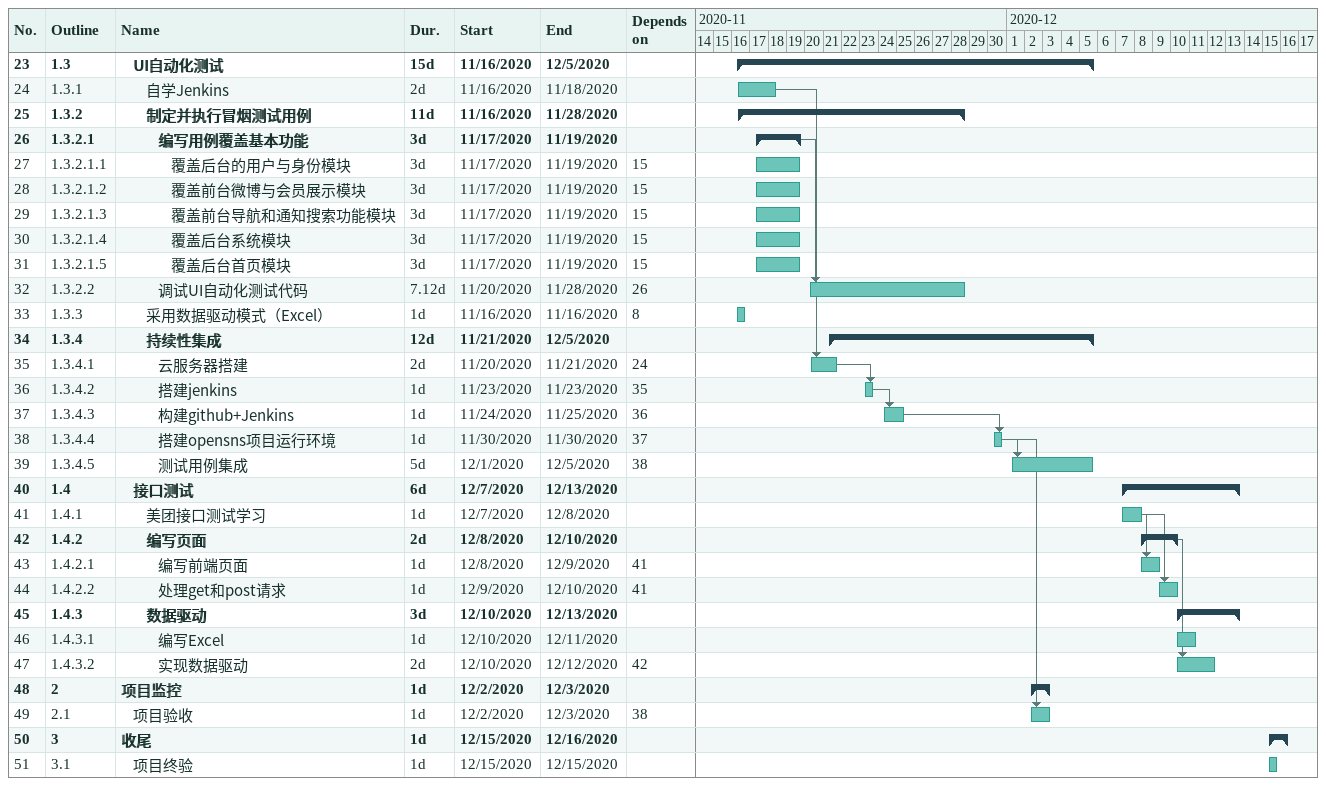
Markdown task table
| ID | WBS | Task | Duration | Start | Finish | Predecessors |
|---|---|---|---|---|---|---|
| 23 | 1.3 | **UI自动化测试** | 15d | 2020-11-16 | 2020-12-05 |  |
| 24 | 1.3.1 | 自学Jenkins | 2d | 2020-11-16 | 2020-11-18 |  |
| 25 | 1.3.2 | **制定并执行冒烟测试用例** | 11d | 2020-11-16 | 2020-11-28 |  |
| 26 | 1.3.2.1 | **编写用例覆盖基本功能** | 3d | 2020-11-17 | 2020-11-19 |  |
| 27 | 1.3.2.1.1 | 覆盖后台的用户与身份模块 | 3d | 2020-11-17 | 2020-11-19 | 15 |
| 28 | 1.3.2.1.2 | 覆盖前台微博与会员展示模块 | 3d | 2020-11-17 | 2020-11-19 | 15 |
| 29 | 1.3.2.1.3 | 覆盖前台导航和通知搜索功能模块 | 3d | 2020-11-17 | 2020-11-19 | 15 |
| 30 | 1.3.2.1.4 | 覆盖后台系统模块 | 3d | 2020-11-17 | 2020-11-19 | 15 |
| 31 | 1.3.2.1.5 | 覆盖后台首页模块 | 3d | 2020-11-17 | 2020-11-19 | 15 |
| 32 | 1.3.2.2 | 调试UI自动化测试代码 | 7.12d | 2020-11-20 | 2020-11-28 | 26 |
| 33 | 1.3.3 | 采用数据驱动模式（Excel） | 1d | 2020-11-16 | 2020-11-16 | 8 |
| 34 | 1.3.4 | **持续性集成** | 12d | 2020-11-21 | 2020-12-05 |  |
| 35 | 1.3.4.1 | 云服务器搭建 | 2d | 2020-11-20 | 2020-11-21 | 24 |
| 36 | 1.3.4.2 | 搭建jenkins | 1d | 2020-11-23 | 2020-11-23 | 35 |
| 37 | 1.3.4.3 | 构建github+Jenkins | 1d | 2020-11-24 | 2020-11-25 | 36 |
| 38 | 1.3.4.4 | 搭建opensns项目运行环境 | 1d | 2020-11-30 | 2020-11-30 | 37 |
| 39 | 1.3.4.5 | 测试用例集成 | 5d | 2020-12-01 | 2020-12-05 | 38 |
| 40 | 1.4 | **接口测试** | 6d | 2020-12-07 | 2020-12-13 |  |
| 41 | 1.4.1 | 美团接口测试学习 | 1d | 2020-12-07 | 2020-12-08 |  |
| 42 | 1.4.2 | **编写页面** | 2d | 2020-12-08 | 2020-12-10 |  |
| 43 | 1.4.2.1 | 编写前端页面 | 1d | 2020-12-08 | 2020-12-09 | 41 |
| 44 | 1.4.2.2 | 处理get和post请求 | 1d | 2020-12-09 | 2020-12-10 | 41 |
| 45 | 1.4.3 | **数据驱动** | 3d | 2020-12-10 | 2020-12-13 |  |
| 46 | 1.4.3.1 | 编写Excel | 1d | 2020-12-10 | 2020-12-11 |  |
| 47 | 1.4.3.2 | 实现数据驱动 | 2d | 2020-12-10 | 2020-12-12 | 42 |
| 48 | 2 | **项目监控** | 1d | 2020-12-02 | 2020-12-03 |  |
| 49 | 2.1 | 项目验收 | 1d | 2020-12-02 | 2020-12-03 | 38 |
| 50 | 3 | **收尾** | 1d | 2020-12-15 | 2020-12-16 |  |
| 51 | 3.1 | 项目终验 | 1d | 2020-12-15 | 2020-12-15 |  |
